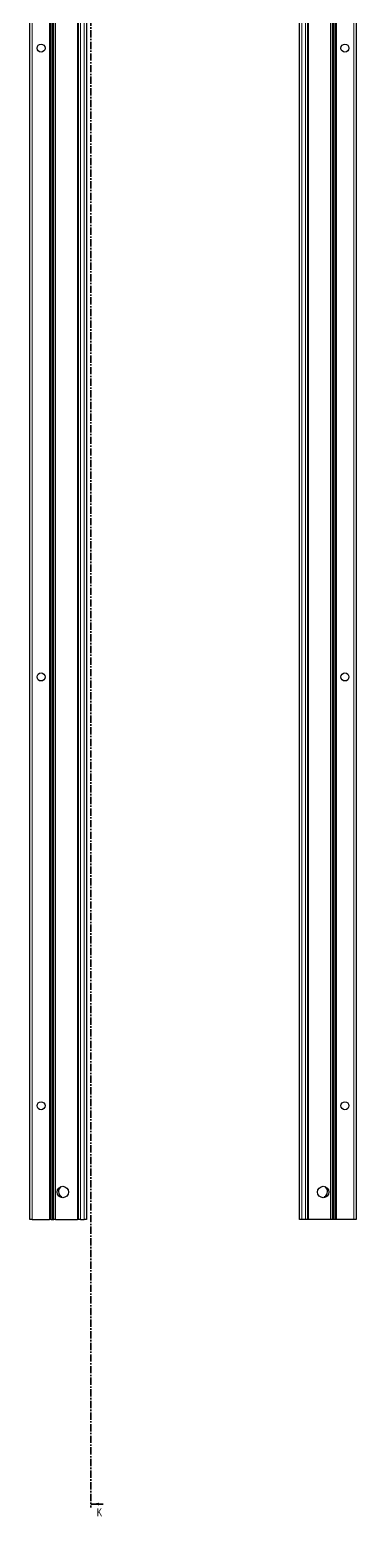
# Model space of a CAD drawing. Header units: millimetres. Extents: x -199 to 4254, y -1547 to 1507.
# Drawn here: x 2010 to 2296, y -1111 to 189 of the extents above; entities that cross this region are included whole.
import ezdxf

# ---------------------------------------------------------------- set-up
doc = ezdxf.new("R2010")
doc.units = ezdxf.units.MM
doc.linetypes.add('CENTER', pattern=[10.16, 6.35, -1.27, 1.27, -1.27])
doc.styles.add('SLDTEXTSTYLE0', font='TXT', dxfattribs={"width": 0.75})

msp = doc.modelspace()

# ---------------------------------------------------------------- linework, layer by layer
at = {"color": 7, "linetype": 'CENTER', "lineweight": 35}
msp.add_line((2063.86, 1499.09), (2063.86, -1103.67), dxfattribs=at)
at = {"color": 7, "linetype": 'Continuous', "lineweight": 25}
for p, q in [((2010.43, -851.79), (2010.43, 647.21)), ((2030.22, 647.21), (2030.22, -851.79)), ((2030.25, 647.21), (2030.25, -851.79)), ((2052.93, -851.79), (2052.93, 647.21)), ((2060.13, 647.21), (2060.13, -851.79)), ((2246.13, -851.79), (2246.13, 647.21)), ((2253.33, 647.21), (2253.33, -851.79)), ((2276, -851.79), (2276, 647.21)), ((2276.03, -851.79), (2276.03, 647.21)), ((2295.83, 647.21), (2295.83, -851.79)), ((2028.43, 173.46), (2028.43, 221.96)), ((2277.83, 221.96), (2277.83, 173.46)), ((2028.49, 173.35), (2028.43, 173.46)), ((2028.43, 173.46), (2028.43, 171.96)), ((2028.43, 171.96), (2028.49, 172.06)), ((2028.43, 123.46), (2028.43, 171.96)), ((2028.49, 172.06), (2028.49, 173.35)), ((2277.83, 173.46), (2277.76, 173.35)), ((2277.76, 173.35), (2277.76, 172.06)), ((2277.76, 172.06), (2277.83, 171.96)), ((2277.83, 171.96), (2277.83, 173.46)), ((2277.83, 171.96), (2277.83, 123.46)), ((2028.49, 123.35), (2028.43, 123.46)), ((2028.43, 123.46), (2028.43, 121.96)), ((2028.43, 121.96), (2028.49, 122.06)), ((2028.43, 73.46), (2028.43, 121.96)), ((2028.49, 122.06), (2028.49, 123.35)), ((2277.83, 123.46), (2277.76, 123.35)), ((2277.76, 123.35), (2277.76, 122.06)), ((2277.76, 122.06), (2277.83, 121.96)), ((2277.83, 121.96), (2277.83, 123.46)), ((2277.83, 121.96), (2277.83, 73.46)), ((2028.49, 73.35), (2028.43, 73.46)), ((2028.43, 73.46), (2028.43, 71.96)), ((2028.43, 71.96), (2028.49, 72.06)), ((2028.43, 23.46), (2028.43, 71.96)), ((2028.49, 72.06), (2028.49, 73.35)), ((2277.83, 73.46), (2277.76, 73.35)), ((2277.76, 73.35), (2277.76, 72.06)), ((2277.76, 72.06), (2277.83, 71.96)), ((2277.83, 71.96), (2277.83, 73.46)), ((2277.83, 71.96), (2277.83, 23.46)), ((2028.49, 23.35), (2028.43, 23.46)), ((2028.43, 23.46), (2028.43, 21.96)), ((2028.43, 21.96), (2028.49, 22.06)), ((2028.43, -26.54), (2028.43, 21.96)), ((2028.49, 22.06), (2028.49, 23.35)), ((2277.83, 23.46), (2277.76, 23.35)), ((2277.76, 23.35), (2277.76, 22.06)), ((2277.76, 22.06), (2277.83, 21.96)), ((2277.83, 21.96), (2277.83, 23.46)), ((2277.83, 21.96), (2277.83, -26.54)), ((2028.49, -26.65), (2028.43, -26.54)), ((2028.43, -26.54), (2028.43, -28.04)), ((2028.43, -28.04), (2028.49, -27.94)), ((2028.43, -76.54), (2028.43, -28.04)), ((2028.49, -27.94), (2028.49, -26.65)), ((2277.83, -26.54), (2277.76, -26.65)), ((2277.76, -26.65), (2277.76, -27.94)), ((2277.76, -27.94), (2277.83, -28.04)), ((2277.83, -28.04), (2277.83, -26.54)), ((2277.83, -28.04), (2277.83, -76.54)), ((2028.49, -76.65), (2028.43, -76.54)), ((2028.43, -76.54), (2028.43, -78.04)), ((2028.43, -78.04), (2028.49, -77.94)), ((2028.49, -77.94), (2028.49, -76.65)), ((2277.83, -76.54), (2277.76, -76.65)), ((2277.76, -76.65), (2277.76, -77.94)), ((2277.76, -77.94), (2277.83, -78.04)), ((2277.83, -78.04), (2277.83, -76.54)), ((2028.43, -126.54), (2028.43, -78.04)), ((2277.83, -78.04), (2277.83, -126.54)), ((2028.49, -126.65), (2028.43, -126.54)), ((2028.43, -126.54), (2028.43, -128.04)), ((2028.43, -128.04), (2028.49, -127.94)), ((2028.43, -176.54), (2028.43, -128.04)), ((2028.49, -127.94), (2028.49, -126.65)), ((2277.83, -126.54), (2277.76, -126.65)), ((2277.76, -126.65), (2277.76, -127.94)), ((2277.76, -127.94), (2277.83, -128.04)), ((2277.83, -128.04), (2277.83, -126.54)), ((2277.83, -128.04), (2277.83, -176.54)), ((2028.49, -176.65), (2028.43, -176.54)), ((2028.43, -176.54), (2028.43, -178.04)), ((2028.43, -178.04), (2028.49, -177.94)), ((2028.43, -226.54), (2028.43, -178.04)), ((2028.49, -177.94), (2028.49, -176.65)), ((2277.83, -176.54), (2277.76, -176.65)), ((2277.76, -176.65), (2277.76, -177.94)), ((2277.76, -177.94), (2277.83, -178.04)), ((2277.83, -178.04), (2277.83, -176.54)), ((2277.83, -178.04), (2277.83, -226.54)), ((2028.49, -226.65), (2028.43, -226.54)), ((2028.43, -226.54), (2028.43, -228.04)), ((2028.43, -228.04), (2028.49, -227.94)), ((2028.43, -276.54), (2028.43, -228.04)), ((2028.49, -227.94), (2028.49, -226.65)), ((2277.83, -226.54), (2277.76, -226.65)), ((2277.76, -226.65), (2277.76, -227.94)), ((2277.76, -227.94), (2277.83, -228.04)), ((2277.83, -228.04), (2277.83, -226.54)), ((2277.83, -228.04), (2277.83, -276.54)), ((2028.49, -276.65), (2028.43, -276.54)), ((2028.43, -276.54), (2028.43, -278.04)), ((2028.43, -278.04), (2028.49, -277.94)), ((2028.43, -326.54), (2028.43, -278.04)), ((2028.49, -277.94), (2028.49, -276.65)), ((2277.83, -276.54), (2277.76, -276.65)), ((2277.76, -276.65), (2277.76, -277.94)), ((2277.76, -277.94), (2277.83, -278.04)), ((2277.83, -278.04), (2277.83, -276.54)), ((2277.83, -278.04), (2277.83, -326.54)), ((2028.49, -326.65), (2028.43, -326.54)), ((2028.43, -326.54), (2028.43, -328.04)), ((2028.43, -328.04), (2028.49, -327.94)), ((2028.43, -376.54), (2028.43, -328.04)), ((2028.49, -327.94), (2028.49, -326.65)), ((2277.83, -326.54), (2277.76, -326.65)), ((2277.76, -326.65), (2277.76, -327.94)), ((2277.76, -327.94), (2277.83, -328.04)), ((2277.83, -328.04), (2277.83, -326.54)), ((2277.83, -328.04), (2277.83, -376.54)), ((2028.49, -376.65), (2028.43, -376.54)), ((2028.43, -376.54), (2028.43, -378.04)), ((2028.49, -377.94), (2028.49, -376.65)), ((2277.83, -376.54), (2277.76, -376.65)), ((2277.76, -376.65), (2277.76, -377.94)), ((2277.83, -378.04), (2277.83, -376.54)), ((2028.43, -378.04), (2028.49, -377.94)), ((2028.43, -426.54), (2028.43, -378.04)), ((2277.76, -377.94), (2277.83, -378.04)), ((2277.83, -378.04), (2277.83, -426.54)), ((2028.49, -426.65), (2028.43, -426.54)), ((2028.43, -426.54), (2028.43, -428.04)), ((2028.43, -428.04), (2028.49, -427.94)), ((2028.43, -476.54), (2028.43, -428.04)), ((2028.49, -427.94), (2028.49, -426.65)), ((2277.83, -426.54), (2277.76, -426.65)), ((2277.76, -426.65), (2277.76, -427.94)), ((2277.76, -427.94), (2277.83, -428.04)), ((2277.83, -428.04), (2277.83, -426.54)), ((2277.83, -428.04), (2277.83, -476.54)), ((2028.49, -476.65), (2028.43, -476.54)), ((2028.43, -476.54), (2028.43, -478.04)), ((2028.43, -478.04), (2028.49, -477.94)), ((2028.43, -526.54), (2028.43, -478.04)), ((2028.49, -477.94), (2028.49, -476.65)), ((2277.83, -476.54), (2277.76, -476.65)), ((2277.76, -476.65), (2277.76, -477.94)), ((2277.76, -477.94), (2277.83, -478.04)), ((2277.83, -478.04), (2277.83, -476.54)), ((2277.83, -478.04), (2277.83, -526.54)), ((2028.49, -526.65), (2028.43, -526.54)), ((2028.43, -526.54), (2028.43, -528.04)), ((2028.43, -528.04), (2028.49, -527.94)), ((2028.43, -576.54), (2028.43, -528.04)), ((2028.49, -527.94), (2028.49, -526.65)), ((2277.83, -526.54), (2277.76, -526.65)), ((2277.76, -526.65), (2277.76, -527.94)), ((2277.76, -527.94), (2277.83, -528.04)), ((2277.83, -528.04), (2277.83, -526.54)), ((2277.83, -528.04), (2277.83, -576.54)), ((2028.49, -576.65), (2028.43, -576.54)), ((2028.43, -576.54), (2028.43, -578.04)), ((2028.43, -578.04), (2028.49, -577.94)), ((2028.43, -626.54), (2028.43, -578.04)), ((2028.49, -577.94), (2028.49, -576.65)), ((2277.83, -576.54), (2277.76, -576.65)), ((2277.76, -576.65), (2277.76, -577.94)), ((2277.76, -577.94), (2277.83, -578.04)), ((2277.83, -578.04), (2277.83, -576.54)), ((2277.83, -578.04), (2277.83, -626.54)), ((2028.49, -626.65), (2028.43, -626.54)), ((2028.43, -626.54), (2028.43, -628.04)), ((2028.43, -628.04), (2028.49, -627.94)), ((2028.43, -676.54), (2028.43, -628.04)), ((2028.49, -627.94), (2028.49, -626.65)), ((2277.83, -626.54), (2277.76, -626.65)), ((2277.76, -626.65), (2277.76, -627.94)), ((2277.76, -627.94), (2277.83, -628.04)), ((2277.83, -628.04), (2277.83, -626.54)), ((2277.83, -628.04), (2277.83, -676.54)), ((2028.49, -676.65), (2028.43, -676.54)), ((2028.43, -676.54), (2028.43, -678.04)), ((2028.43, -678.04), (2028.49, -677.94)), ((2028.43, -726.54), (2028.43, -678.04)), ((2028.49, -677.94), (2028.49, -676.65)), ((2277.83, -676.54), (2277.76, -676.65)), ((2277.76, -676.65), (2277.76, -677.94)), ((2277.76, -677.94), (2277.83, -678.04)), ((2277.83, -678.04), (2277.83, -676.54)), ((2277.83, -678.04), (2277.83, -726.54)), ((2028.49, -726.65), (2028.43, -726.54)), ((2028.43, -726.54), (2028.43, -728.04)), ((2028.43, -728.04), (2028.49, -727.94)), ((2028.43, -776.54), (2028.43, -728.04)), ((2028.49, -727.94), (2028.49, -726.65)), ((2277.83, -726.54), (2277.76, -726.65)), ((2277.76, -726.65), (2277.76, -727.94)), ((2277.76, -727.94), (2277.83, -728.04)), ((2277.83, -728.04), (2277.83, -726.54)), ((2277.83, -728.04), (2277.83, -776.54)), ((2028.49, -776.65), (2028.43, -776.54)), ((2028.43, -776.54), (2028.43, -778.04)), ((2028.43, -778.04), (2028.49, -777.94)), ((2028.43, -826.54), (2028.43, -778.04)), ((2028.49, -777.94), (2028.49, -776.65)), ((2277.83, -776.54), (2277.76, -776.65)), ((2277.76, -776.65), (2277.76, -777.94)), ((2277.76, -777.94), (2277.83, -778.04)), ((2277.83, -778.04), (2277.83, -776.54)), ((2277.83, -778.04), (2277.83, -826.54)), ((2028.49, -826.65), (2028.43, -826.54)), ((2028.43, -826.54), (2028.43, -828.04)), ((2028.43, -828.04), (2028.49, -827.94)), ((2028.43, -851.79), (2028.43, -828.04)), ((2028.49, -827.94), (2028.49, -826.65)), ((2277.83, -826.54), (2277.76, -826.65)), ((2277.76, -826.65), (2277.76, -827.94)), ((2277.76, -827.94), (2277.83, -828.04)), ((2277.83, -828.04), (2277.83, -826.54)), ((2277.83, -828.04), (2277.83, -851.79)), ((2038.48, -832.73), (2038.48, -832.32)), ((2267.78, -832.32), (2267.78, -832.73)), ((2012.43, -851.79), (2010.43, -851.79)), ((2012.43, -851.79), (2027.78, -851.79)), ((2028.43, -851.79), (2027.78, -851.79)), ((2029.01, -851.79), (2028.43, -851.79)), ((2029.01, -851.79), (2030.22, -851.79)), ((2030.22, -851.79), (2030.25, -851.79)), ((2030.25, -851.79), (2031.46, -851.79)), ((2032.87, -851.79), (2031.46, -851.79)), ((2032.87, -851.79), (2052.28, -851.79)), ((2052.93, -851.79), (2052.28, -851.79)), ((2054.93, -851.79), (2052.93, -851.79)), ((2054.93, -851.79), (2058.13, -851.79)), ((2060.13, -851.79), (2058.13, -851.79)), ((2248.13, -851.79), (2246.13, -851.79)), ((2251.33, -851.79), (2248.13, -851.79)), ((2253.33, -851.79), (2251.33, -851.79)), ((2253.98, -851.79), (2253.33, -851.79)), ((2273.38, -851.79), (2253.98, -851.79)), ((2274.79, -851.79), (2273.38, -851.79)), ((2276, -851.79), (2274.79, -851.79)), ((2276.03, -851.79), (2276, -851.79)), ((2277.24, -851.79), (2276.03, -851.79)), ((2277.83, -851.79), (2277.24, -851.79)), ((2278.48, -851.79), (2277.83, -851.79)), ((2293.83, -851.79), (2278.48, -851.79)), ((2295.83, -851.79), (2293.83, -851.79))]:
    msp.add_line(p, q, dxfattribs=at)
at = {"color": 8, "linetype": 'Continuous', "lineweight": 18}
for p, q in [((2012.43, 647.21), (2012.43, -851.79)), ((2027.78, -851.79), (2027.78, 647.21)), ((2029.01, 647.21), (2029.01, -851.79)), ((2031.46, -851.79), (2031.46, 647.21)), ((2032.87, 647.21), (2032.87, -851.79)), ((2052.28, -851.79), (2052.28, 647.21)), ((2054.93, 647.21), (2054.93, -851.79)), ((2058.13, -851.79), (2058.13, 647.21)), ((2248.13, 647.21), (2248.13, -851.79)), ((2251.33, -851.79), (2251.33, 647.21)), ((2253.98, 647.21), (2253.98, -851.79)), ((2273.38, -851.79), (2273.38, 647.21)), ((2274.79, 647.21), (2274.79, -851.79)), ((2277.24, -851.79), (2277.24, 647.21)), ((2278.48, 647.21), (2278.48, -851.79)), ((2293.83, -851.79), (2293.83, 647.21))]:
    msp.add_line(p, q, dxfattribs=at)
at = {"color": 7, "linetype": 'Continuous', "lineweight": 35}
msp.add_line((2074.5, -1100.67), (2063.86, -1100.67), dxfattribs=at)
at = {"color": 7, "linetype": 'Continuous', "lineweight": 25}
for centre, radius in [((2020.33, 172.71), 3.5), ((2285.93, 172.71), 3.5), ((2020.33, -377.29), 3.5), ((2285.93, -377.29), 3.5), ((2020.33, -752.29), 3.5), ((2285.93, -752.29), 3.5), ((2039.28, -827.79), 5), ((2266.98, -827.79), 5)]:
    msp.add_circle(centre, radius, dxfattribs=at)
for centre, radius, start, end in [((2040.78, -827.29), 5.25, 126.18914, 240.85926), ((2037.98, -832.32), 0.5, 0, 60.85926), ((2268.28, -832.32), 0.5, 119.14074, 180), ((2265.48, -827.29), 5.25, 299.14074, 53.81087)]:
    msp.add_arc(centre, radius, start, end, dxfattribs=at)
at = {"color": 7, "linetype": 'Continuous', "lineweight": 35}
msp.add_solid([(2063.86, -1100.67), (2070.86, -1101.79), (2070.86, -1099.55)], dxfattribs=at)

# ---------------------------------------------------------------- texts
at = {"color": 7, "linetype": 'Continuous', "insert": (2069.01, -1104.37), "char_height": 7, "attachment_point": 1, "style": 'SLDTEXTSTYLE0'}
msp.add_mtext('K', dxfattribs=at)

doc.saveas('drawing.dxf')
